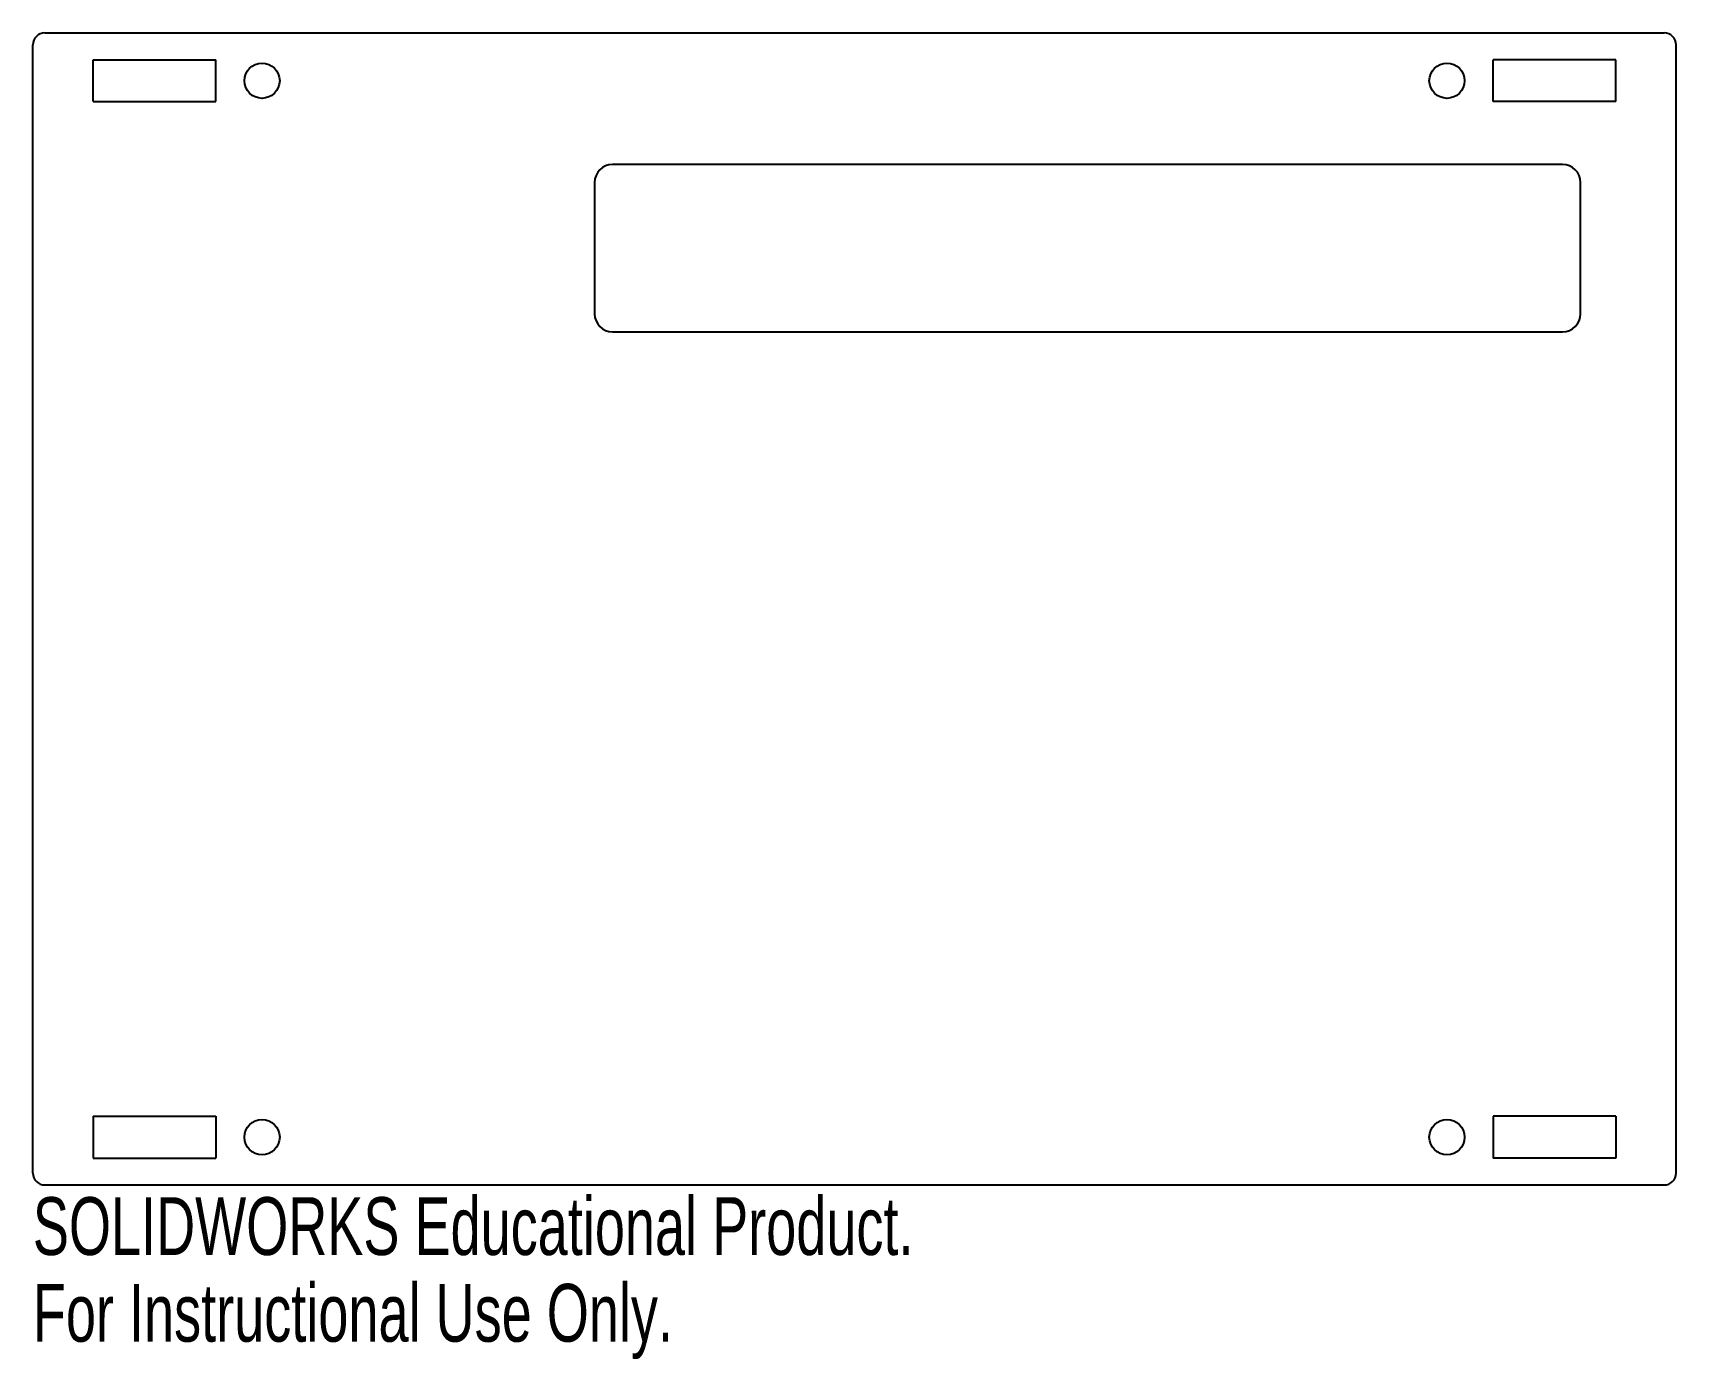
# Model space of a CAD drawing. Header units: millimetres. Extents: x -69 to 69, y -63 to 48.
import ezdxf

# ---------------------------------------------------------------- set-up
doc = ezdxf.new("R2010")
doc.units = ezdxf.units.MM
doc.styles.add('SLDTEXTSTYLE0', font='TXT', dxfattribs={"width": 0.7})

msp = doc.modelspace()

# ---------------------------------------------------------------- linework, layer by layer
at = {"color": 7, "linetype": 'Continuous', "lineweight": 25}
for p, q in [((-67.745, 48.1725), (67.745, 48.1725)), ((-68.745, -47.1725), (-68.745, 47.1725)), ((68.745, -47.1725), (68.745, 47.1725)), ((-63.695, 42.42625), (-63.695, 45.91875)), ((-63.695, 45.91875), (-53.445, 45.91875)), ((-53.445, 42.42625), (-53.445, 45.91875)), ((53.445, 42.42625), (53.445, 45.91875)), ((63.695, 45.91875), (53.445, 45.91875)), ((63.695, 42.42625), (63.695, 45.91875)), ((-63.695, 42.42625), (-53.445, 42.42625)), ((63.695, 42.42625), (53.445, 42.42625)), ((59.245, 37.1725), (-20.245, 37.1725)), ((-21.745, 35.6725), (-21.745, 24.6725)), ((60.745, 24.6725), (60.745, 35.6725)), ((-20.245, 23.1725), (59.245, 23.1725)), ((-63.695, -42.42625), (-63.695, -45.91875)), ((-63.695, -42.42625), (-53.445, -42.42625)), ((-53.445, -42.42625), (-53.445, -45.91875)), ((63.695, -42.42625), (53.445, -42.42625)), ((53.445, -42.42625), (53.445, -45.91875)), ((63.695, -42.42625), (63.695, -45.91875)), ((-63.695, -45.91875), (-53.445, -45.91875)), ((63.695, -45.91875), (53.445, -45.91875)), ((-67.745, -48.1725), (67.745, -48.1725))]:
    msp.add_line(p, q, dxfattribs=at)
for centre in [(-49.57, 44.1725), (49.57, 44.1725), (-49.57, -44.1725), (49.57, -44.1725)]:
    msp.add_circle(centre, 1.475, dxfattribs=at)
for centre, radius, start, end in [((-67.745, 47.1725), 1, 90, 180), ((67.745, 47.1725), 1, 0, 90), ((-20.245, 35.6725), 1.5, 90, 180), ((59.245, 35.6725), 1.5, 0, 90), ((-20.245, 24.6725), 1.5, 180, 270), ((59.245, 24.6725), 1.5, 270, 0), ((-67.745, -47.1725), 1, 180, 270), ((67.745, -47.1725), 1, 270, 0)]:
    msp.add_arc(centre, radius, start, end, dxfattribs=at)

# ---------------------------------------------------------------- texts
at = {"color": 7, "linetype": 'Continuous', "char_height": 4.83362, "attachment_point": 1, "style": 'SLDTEXTSTYLE0'}
for s, insert in [('SOLIDWORKS Educational Product.', (-68.745, -49.19207)), ('For Instructional Use Only.', (-68.745, -56.4425))]:
    msp.add_mtext(s, dxfattribs=dict(at, insert=insert))

doc.saveas('drawing.dxf')
